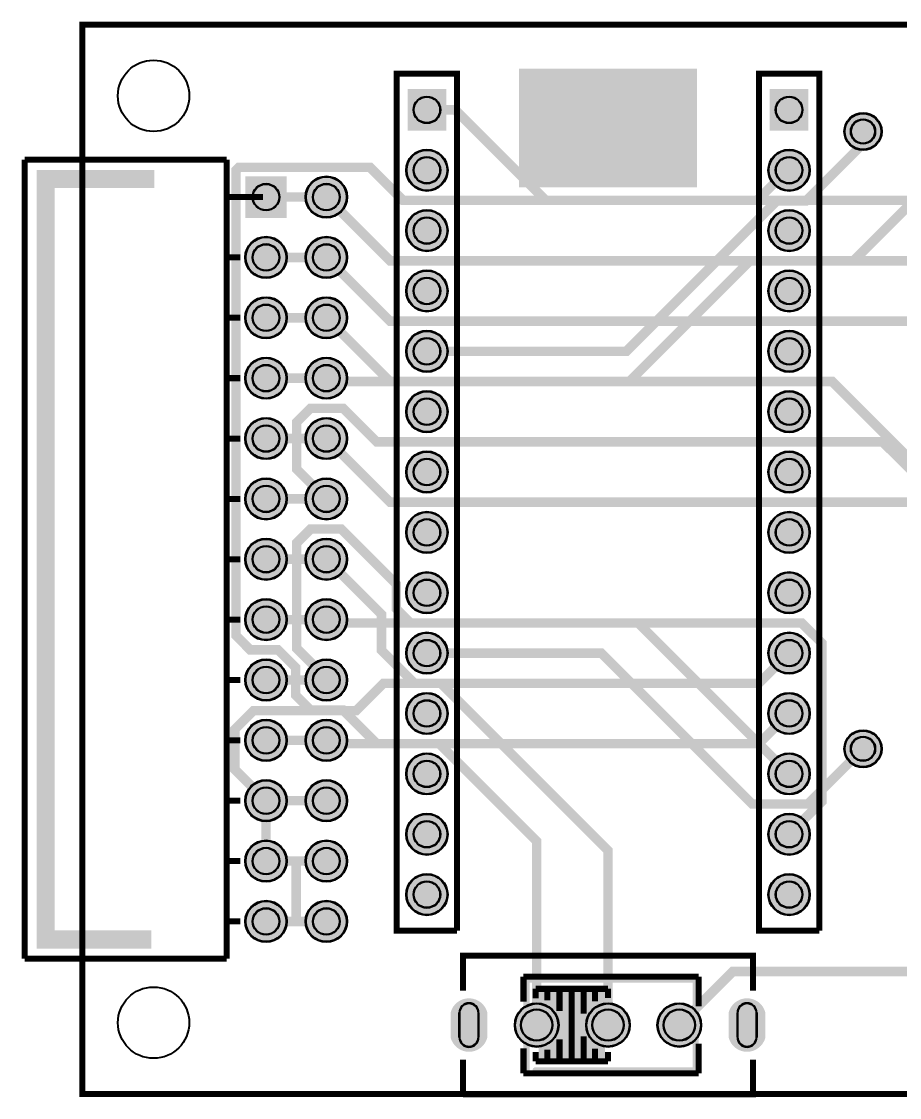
# Model space of a CAD drawing. Header units: millimetres. Extents: x -2.6 to 90.1, y 8.7 to 60.1.
# Drawn here: x -2.56 to 34.38, y 14.85 to 60.13 of the extents above; entities that cross this region are included whole.
import ezdxf

# ---------------------------------------------------------------- set-up
doc = ezdxf.new("R2010")
doc.units = ezdxf.units.MM
for name, color, linetype, true_color in [('BoardOutLine', 7, 'Continuous', 0xff00ff), ('BottomLayer', 7, 'Continuous', 0x0000ff), ('BottomSolderMaskLayer', 7, 'Continuous', 0xaa00ff), ('Document', 7, 'Continuous', 0xffffff), ('Multi-Layer', 7, 'Continuous', 0xc0c0c0), ('TopLayer', 7, 'Continuous', 0xff0000), ('TopSilkLayer', 7, 'Continuous', 0xffcc00), ('TopSolderMaskLayer', 7, 'Continuous', 0x800080)]:
    doc.layers.add(name, color=color, linetype=linetype, true_color=true_color)

msp = doc.modelspace()

# ---------------------------------------------------------------- hatches: boundary and pattern name
at = {"layer": 'BottomSolderMaskLayer'}
for points in [[(15.311, 57.287), (15.311, 55.533), (13.689, 55.533), (13.689, 57.287)], [(30.551, 57.287), (30.551, 55.533), (28.929, 55.533), (28.929, 57.287)], [(32.062, 55.5, 1), (33.637, 55.5, 1)], [(13.625, 53.87, 1), (15.376, 53.87, 1)], [(28.865, 53.87, 1), (30.616, 53.87, 1)], [(8.605, 53.615), (8.605, 51.865), (6.855, 51.865), (6.855, 53.615)], [(9.395, 52.74, 1), (11.145, 52.74, 1)], [(13.625, 51.33, 1), (15.376, 51.33, 1)], [(28.865, 51.33, 1), (30.616, 51.33, 1)], [(6.855, 50.2, 1), (8.605, 50.2, 1)], [(9.395, 50.2, 1), (11.145, 50.2, 1)], [(13.625, 48.79, 1), (15.376, 48.79, 1)], [(28.865, 48.79, 1), (30.616, 48.79, 1)], [(6.855, 47.66, 1), (8.605, 47.66, 1)], [(9.395, 47.66, 1), (11.145, 47.66, 1)], [(13.625, 46.25, 1), (15.376, 46.25, 1)], [(28.865, 46.25, 1), (30.616, 46.25, 1)], [(6.855, 45.12, 1), (8.605, 45.12, 1)], [(9.395, 45.12, 1), (11.145, 45.12, 1)], [(13.625, 43.71, 1), (15.376, 43.71, 1)], [(28.865, 43.71, 1), (30.616, 43.71, 1)], [(6.855, 42.58, 1), (8.605, 42.58, 1)], [(9.395, 42.58, 1), (11.145, 42.58, 1)], [(13.625, 41.17, 1), (15.376, 41.17, 1)], [(28.865, 41.17, 1), (30.616, 41.17, 1)], [(6.855, 40.04, 1), (8.605, 40.04, 1)], [(9.395, 40.04, 1), (11.145, 40.04, 1)], [(13.625, 38.63, 1), (15.376, 38.63, 1)], [(28.865, 38.63, 1), (30.616, 38.63, 1)], [(6.855, 37.5, 1), (8.605, 37.5, 1)], [(9.395, 37.5, 1), (11.145, 37.5, 1)], [(13.625, 36.09, 1), (15.376, 36.09, 1)], [(28.865, 36.09, 1), (30.616, 36.09, 1)], [(6.855, 34.96, 1), (8.605, 34.96, 1)], [(9.395, 34.96, 1), (11.145, 34.96, 1)], [(13.625, 33.55, 1), (15.376, 33.55, 1)], [(28.865, 33.55, 1), (30.616, 33.55, 1)], [(6.855, 32.42, 1), (8.605, 32.42, 1)], [(9.395, 32.42, 1), (11.145, 32.42, 1)], [(13.625, 31.01, 1), (15.376, 31.01, 1)], [(28.865, 31.01, 1), (30.616, 31.01, 1)], [(6.855, 29.88, 1), (8.605, 29.88, 1)], [(9.395, 29.88, 1), (11.145, 29.88, 1)], [(32.062, 29.525, 1), (33.637, 29.525, 1)], [(13.625, 28.47, 1), (15.376, 28.47, 1)], [(28.865, 28.47, 1), (30.616, 28.47, 1)], [(6.855, 27.34, 1), (8.605, 27.34, 1)], [(9.395, 27.34, 1), (11.145, 27.34, 1)], [(13.625, 25.93, 1), (15.376, 25.93, 1)], [(28.865, 25.93, 1), (30.616, 25.93, 1)], [(6.855, 24.8, 1), (8.605, 24.8, 1)], [(9.395, 24.8, 1), (11.145, 24.8, 1)], [(13.625, 23.39, 1), (15.376, 23.39, 1)], [(28.865, 23.39, 1), (30.616, 23.39, 1)], [(6.855, 22.26, 1), (8.605, 22.26, 1)], [(9.395, 22.26, 1), (11.145, 22.26, 1)], [(17.045, 17.383, -0.785398), (15.495, 17.383), (15.495, 18.417, -0.785398), (17.045, 18.417)], [(28.746, 17.383, -0.785398), (27.195, 17.383), (27.195, 18.417, -0.785398), (28.746, 18.417)], [(18.195, 17.9, 1), (20.046, 17.9, 1)], [(21.195, 17.9, 1), (23.046, 17.9, 1)], [(24.195, 17.9, 1), (26.046, 17.9, 1)]]:
    msp.add_hatch(color=256, dxfattribs=at).paths.add_polyline_path(points)
at = {"layer": 'Document'}
for points in [[(2.904, 21.117), (-1.922, 21.117), (-1.922, 53.883), (3.031, 53.883), (3.031, 53.121), (-1.16, 53.121), (-1.16, 21.879), (2.904, 21.879)], [(18.564, 15.995), (18.564, 19.805), (18.565, 19.822), (18.568, 19.838), (18.574, 19.854), (18.581, 19.869), (18.59, 19.882), (18.601, 19.895), (18.614, 19.906), (18.628, 19.915), (18.642, 19.922), (18.658, 19.928), (18.674, 19.931), (18.691, 19.932), (25.803, 19.932), (25.82, 19.931), (25.836, 19.928), (25.852, 19.922), (25.867, 19.915), (25.88, 19.906), (25.893, 19.895), (25.904, 19.882), (25.913, 19.869), (25.92, 19.854), (25.926, 19.838), (25.929, 19.822), (25.93, 19.805), (25.93, 15.995), (25.929, 15.978), (25.926, 15.962), (25.92, 15.946), (25.913, 15.931), (25.904, 15.918), (25.893, 15.905), (25.88, 15.894), (25.867, 15.885), (25.852, 15.878), (25.836, 15.872), (25.82, 15.869), (25.803, 15.868), (19.072, 15.868), (19.055, 15.869), (19.039, 15.872), (19.023, 15.878), (19.009, 15.885), (18.995, 15.894), (18.982, 15.905), (18.971, 15.918), (18.962, 15.931), (18.955, 15.946), (18.949, 15.962), (18.946, 15.978), (18.945, 15.995), (18.946, 16.012), (18.949, 16.028), (18.955, 16.044), (18.962, 16.058), (18.971, 16.072), (18.982, 16.085), (18.995, 16.096), (19.009, 16.105), (19.023, 16.112), (19.039, 16.118), (19.055, 16.121), (19.072, 16.122), (25.676, 16.122), (25.676, 19.678), (18.818, 19.678), (18.818, 15.995), (18.817, 15.978), (18.814, 15.962), (18.808, 15.946), (18.801, 15.931), (18.792, 15.918), (18.781, 15.905), (18.768, 15.894), (18.755, 15.885), (18.74, 15.878), (18.724, 15.872), (18.708, 15.869), (18.691, 15.868), (18.674, 15.869), (18.658, 15.872), (18.642, 15.878), (18.628, 15.885), (18.614, 15.894), (18.601, 15.905), (18.59, 15.918), (18.581, 15.931), (18.574, 15.946), (18.568, 15.962), (18.565, 15.978), (18.564, 15.995)], [(21.993, 19.297), (21.993, 16.503), (19.199, 16.503), (19.199, 19.297), (21.993, 19.297)]]:
    msp.add_hatch(color=256, dxfattribs=at).paths.add_polyline_path(points)
at = {"layer": 'Multi-Layer'}
for points in [[(15.287, 57.26), (15.287, 55.56), (13.713, 55.56), (13.713, 57.26)], [(30.527, 57.26), (30.527, 55.56), (28.953, 55.56), (28.953, 57.26)], [(32.088, 55.5, 1), (33.612, 55.5, 1)], [(13.65, 53.87, 1), (15.35, 53.87, 1)], [(28.89, 53.87, 1), (30.59, 53.87, 1)], [(8.58, 53.59), (8.58, 51.89), (6.88, 51.89), (6.88, 53.59)], [(9.42, 52.74, 1), (11.12, 52.74, 1)], [(13.65, 51.33, 1), (15.35, 51.33, 1)], [(28.89, 51.33, 1), (30.59, 51.33, 1)], [(6.88, 50.2, 1), (8.58, 50.2, 1)], [(9.42, 50.2, 1), (11.12, 50.2, 1)], [(13.65, 48.79, 1), (15.35, 48.79, 1)], [(28.89, 48.79, 1), (30.59, 48.79, 1)], [(6.88, 47.66, 1), (8.58, 47.66, 1)], [(9.42, 47.66, 1), (11.12, 47.66, 1)], [(13.65, 46.25, 1), (15.35, 46.25, 1)], [(28.89, 46.25, 1), (30.59, 46.25, 1)], [(6.88, 45.12, 1), (8.58, 45.12, 1)], [(9.42, 45.12, 1), (11.12, 45.12, 1)], [(13.65, 43.71, 1), (15.35, 43.71, 1)], [(28.89, 43.71, 1), (30.59, 43.71, 1)], [(6.88, 42.58, 1), (8.58, 42.58, 1)], [(9.42, 42.58, 1), (11.12, 42.58, 1)], [(13.65, 41.17, 1), (15.35, 41.17, 1)], [(28.89, 41.17, 1), (30.59, 41.17, 1)], [(6.88, 40.04, 1), (8.58, 40.04, 1)], [(9.42, 40.04, 1), (11.12, 40.04, 1)], [(13.65, 38.63, 1), (15.35, 38.63, 1)], [(28.89, 38.63, 1), (30.59, 38.63, 1)], [(6.88, 37.5, 1), (8.58, 37.5, 1)], [(9.42, 37.5, 1), (11.12, 37.5, 1)], [(13.65, 36.09, 1), (15.35, 36.09, 1)], [(28.89, 36.09, 1), (30.59, 36.09, 1)], [(6.88, 34.96, 1), (8.58, 34.96, 1)], [(9.42, 34.96, 1), (11.12, 34.96, 1)], [(13.65, 33.55, 1), (15.35, 33.55, 1)], [(28.89, 33.55, 1), (30.59, 33.55, 1)], [(6.88, 32.42, 1), (8.58, 32.42, 1)], [(9.42, 32.42, 1), (11.12, 32.42, 1)], [(13.65, 31.01, 1), (15.35, 31.01, 1)], [(28.89, 31.01, 1), (30.59, 31.01, 1)], [(6.88, 29.88, 1), (8.58, 29.88, 1)], [(9.42, 29.88, 1), (11.12, 29.88, 1)], [(32.088, 29.525, 1), (33.612, 29.525, 1)], [(13.65, 28.47, 1), (15.35, 28.47, 1)], [(28.89, 28.47, 1), (30.59, 28.47, 1)], [(6.88, 27.34, 1), (8.58, 27.34, 1)], [(9.42, 27.34, 1), (11.12, 27.34, 1)], [(13.65, 25.93, 1), (15.35, 25.93, 1)], [(28.89, 25.93, 1), (30.59, 25.93, 1)], [(6.88, 24.8, 1), (8.58, 24.8, 1)], [(9.42, 24.8, 1), (11.12, 24.8, 1)], [(13.65, 23.39, 1), (15.35, 23.39, 1)], [(28.89, 23.39, 1), (30.59, 23.39, 1)], [(6.88, 22.26, 1), (8.58, 22.26, 1)], [(9.42, 22.26, 1), (11.12, 22.26, 1)], [(17.02, 17.4, -0.785398), (15.52, 17.4), (15.52, 18.4, -0.785398), (17.02, 18.4)], [(18.22, 17.9, 1), (20.02, 17.9, 1)], [(21.22, 17.9, 1), (23.02, 17.9, 1)], [(24.22, 17.9, 1), (26.02, 17.9, 1)], [(28.72, 17.4, -0.785398), (27.22, 17.4), (27.22, 18.4, -0.785398), (28.72, 18.4)]]:
    msp.add_hatch(color=256, dxfattribs=at).paths.add_polyline_path(points)
at = {"layer": 'TopSilkLayer'}
msp.add_hatch(color=256, dxfattribs=at).paths.add_polyline_path([(18.37, 58.15), (25.87, 58.15), (25.87, 53.15), (18.37, 53.15), (18.37, 58.15)])
at = {"layer": 'TopSolderMaskLayer'}
for points in [[(15.311, 57.287), (15.311, 55.533), (13.689, 55.533), (13.689, 57.287)], [(30.551, 57.287), (30.551, 55.533), (28.929, 55.533), (28.929, 57.287)], [(32.062, 55.5, 1), (33.637, 55.5, 1)], [(13.625, 53.87, 1), (15.376, 53.87, 1)], [(28.865, 53.87, 1), (30.616, 53.87, 1)], [(8.605, 53.615), (8.605, 51.865), (6.855, 51.865), (6.855, 53.615)], [(9.395, 52.74, 1), (11.145, 52.74, 1)], [(13.625, 51.33, 1), (15.376, 51.33, 1)], [(28.865, 51.33, 1), (30.616, 51.33, 1)], [(6.855, 50.2, 1), (8.605, 50.2, 1)], [(9.395, 50.2, 1), (11.145, 50.2, 1)], [(13.625, 48.79, 1), (15.376, 48.79, 1)], [(28.865, 48.79, 1), (30.616, 48.79, 1)], [(6.855, 47.66, 1), (8.605, 47.66, 1)], [(9.395, 47.66, 1), (11.145, 47.66, 1)], [(13.625, 46.25, 1), (15.376, 46.25, 1)], [(28.865, 46.25, 1), (30.616, 46.25, 1)], [(6.855, 45.12, 1), (8.605, 45.12, 1)], [(9.395, 45.12, 1), (11.145, 45.12, 1)], [(13.625, 43.71, 1), (15.376, 43.71, 1)], [(28.865, 43.71, 1), (30.616, 43.71, 1)], [(6.855, 42.58, 1), (8.605, 42.58, 1)], [(9.395, 42.58, 1), (11.145, 42.58, 1)], [(13.625, 41.17, 1), (15.376, 41.17, 1)], [(28.865, 41.17, 1), (30.616, 41.17, 1)], [(6.855, 40.04, 1), (8.605, 40.04, 1)], [(9.395, 40.04, 1), (11.145, 40.04, 1)], [(13.625, 38.63, 1), (15.376, 38.63, 1)], [(28.865, 38.63, 1), (30.616, 38.63, 1)], [(6.855, 37.5, 1), (8.605, 37.5, 1)], [(9.395, 37.5, 1), (11.145, 37.5, 1)], [(13.625, 36.09, 1), (15.376, 36.09, 1)], [(28.865, 36.09, 1), (30.616, 36.09, 1)], [(6.855, 34.96, 1), (8.605, 34.96, 1)], [(9.395, 34.96, 1), (11.145, 34.96, 1)], [(13.625, 33.55, 1), (15.376, 33.55, 1)], [(28.865, 33.55, 1), (30.616, 33.55, 1)], [(6.855, 32.42, 1), (8.605, 32.42, 1)], [(9.395, 32.42, 1), (11.145, 32.42, 1)], [(13.625, 31.01, 1), (15.376, 31.01, 1)], [(28.865, 31.01, 1), (30.616, 31.01, 1)], [(6.855, 29.88, 1), (8.605, 29.88, 1)], [(9.395, 29.88, 1), (11.145, 29.88, 1)], [(32.062, 29.525, 1), (33.637, 29.525, 1)], [(13.625, 28.47, 1), (15.376, 28.47, 1)], [(28.865, 28.47, 1), (30.616, 28.47, 1)], [(6.855, 27.34, 1), (8.605, 27.34, 1)], [(9.395, 27.34, 1), (11.145, 27.34, 1)], [(13.625, 25.93, 1), (15.376, 25.93, 1)], [(28.865, 25.93, 1), (30.616, 25.93, 1)], [(6.855, 24.8, 1), (8.605, 24.8, 1)], [(9.395, 24.8, 1), (11.145, 24.8, 1)], [(13.625, 23.39, 1), (15.376, 23.39, 1)], [(28.865, 23.39, 1), (30.616, 23.39, 1)], [(6.855, 22.26, 1), (8.605, 22.26, 1)], [(9.395, 22.26, 1), (11.145, 22.26, 1)], [(17.045, 17.383, -0.785398), (15.495, 17.383), (15.495, 18.417, -0.785398), (17.045, 18.417)], [(28.746, 17.383, -0.785398), (27.195, 17.383), (27.195, 18.417, -0.785398), (28.746, 18.417)], [(18.195, 17.9, 1), (20.046, 17.9, 1)], [(21.195, 17.9, 1), (23.046, 17.9, 1)], [(24.195, 17.9, 1), (26.046, 17.9, 1)]]:
    msp.add_hatch(color=256, dxfattribs=at).paths.add_polyline_path(points)

# ---------------------------------------------------------------- linework, layer by layer
at = {"layer": 'BoardOutLine', "const_width": 0.254}
msp.add_lwpolyline([(0, 60), (90, 60), (90, 15), (0, 15), (0, 60)], close=True, dxfattribs=at)
at = {"layer": 'BottomLayer', "const_width": 0.4}
for points in [[(10.27, 45.12), (10.41, 44.98), (23.016, 44.98), (28.096, 50.06), (32.452, 50.06), (39.135, 56.743), (57.347, 56.743), (60.22, 53.87)], [(14.5, 46.25), (22.891, 46.25), (29.222, 52.581), (30.452, 52.581), (32.85, 54.979), (32.85, 55.5)], [(29.74, 53.87), (29.661, 53.87), (28.391, 52.6), (13.498, 52.6), (12.107, 53.992), (6.595, 53.992), (6.468, 53.864), (6.468, 34.287), (7.064, 33.69), (8.229, 33.69), (8.981, 32.938), (8.981, 31.774), (9.606, 31.15), (10.976, 31.15), (12.386, 29.74), (15.018, 29.74), (19.12, 25.638), (19.12, 17.9)], [(60.22, 36.09), (58.289, 34.158), (53.385, 34.158), (53.085, 34.458), (52.003, 34.458), (51.703, 34.158), (45.568, 34.158), (38.828, 40.898), (35.215, 40.898), (33.673, 42.44), (12.386, 42.44), (10.976, 43.85), (9.606, 43.85), (9.019, 43.263), (9.019, 41.291), (10.27, 40.04)], [(60.22, 33.55), (53.143, 33.55), (52.836, 33.856), (52.251, 33.856), (51.945, 33.55), (45.326, 33.55), (38.976, 39.9), (12.95, 39.9), (10.27, 42.58)], [(10.27, 32.42), (10.27, 32.499), (9.019, 33.751), (9.019, 38.183), (9.606, 38.77), (10.892, 38.77), (13.211, 36.451), (13.211, 35.421), (13.812, 34.82), (23.39, 34.82), (29.74, 28.47)], [(10.27, 37.5), (12.591, 35.179), (12.591, 33.67), (13.98, 32.28), (15.087, 32.28), (22.12, 25.247), (22.12, 17.9)], [(14.5, 33.55), (21.838, 33.55), (28.188, 27.2), (30.525, 27.2), (32.85, 29.525)], [(7.73, 27.34), (7.73, 24.8)]]:
    msp.add_lwpolyline(points, dxfattribs=at)
at = {"layer": 'BottomSolderMaskLayer'}
for points in [[(15.862, 18.417), (15.862, 17.383)], [(16.678, 18.417), (16.678, 17.383)], [(27.562, 18.417), (27.562, 17.383)], [(28.378, 18.417), (28.378, 17.383)]]:
    msp.add_lwpolyline(points, close=True, dxfattribs=at)
for centre, radius in [((14.5, 56.41), 0.566), ((29.74, 56.41), 0.566), ((32.85, 55.5), 0.787), ((32.85, 55.5), 0.517), ((14.5, 53.87), 0.875), ((14.5, 53.87), 0.566), ((29.74, 53.87), 0.875), ((29.74, 53.87), 0.566), ((10.27, 52.74), 0.875), ((7.73, 52.74), 0.566), ((10.27, 52.74), 0.566), ((14.5, 51.33), 0.875), ((29.74, 51.33), 0.875), ((14.5, 51.33), 0.566), ((29.74, 51.33), 0.566), ((7.73, 50.2), 0.875), ((7.73, 50.2), 0.566), ((10.27, 50.2), 0.875), ((10.27, 50.2), 0.566), ((14.5, 48.79), 0.875), ((14.5, 48.79), 0.566), ((29.74, 48.79), 0.875), ((29.74, 48.79), 0.566), ((7.73, 47.66), 0.875), ((10.27, 47.66), 0.875), ((7.73, 47.66), 0.566), ((10.27, 47.66), 0.566), ((14.5, 46.25), 0.875), ((29.74, 46.25), 0.875), ((14.5, 46.25), 0.566), ((29.74, 46.25), 0.566), ((7.73, 45.12), 0.875), ((10.27, 45.12), 0.875), ((7.73, 45.12), 0.566), ((10.27, 45.12), 0.566), ((14.5, 43.71), 0.875), ((29.74, 43.71), 0.875), ((14.5, 43.71), 0.566), ((29.74, 43.71), 0.566), ((7.73, 42.58), 0.875), ((7.73, 42.58), 0.566), ((10.27, 42.58), 0.875), ((10.27, 42.58), 0.566), ((14.5, 41.17), 0.875), ((14.5, 41.17), 0.566), ((29.74, 41.17), 0.875), ((29.74, 41.17), 0.566), ((7.73, 40.04), 0.875), ((10.27, 40.04), 0.875), ((7.73, 40.04), 0.566), ((10.27, 40.04), 0.566), ((14.5, 38.63), 0.875), ((29.74, 38.63), 0.875), ((14.5, 38.63), 0.566), ((29.74, 38.63), 0.566), ((7.73, 37.5), 0.875), ((7.73, 37.5), 0.566), ((10.27, 37.5), 0.875), ((10.27, 37.5), 0.566), ((14.5, 36.09), 0.875), ((29.74, 36.09), 0.875), ((14.5, 36.09), 0.566), ((29.74, 36.09), 0.566), ((7.73, 34.96), 0.875), ((10.27, 34.96), 0.875), ((7.73, 34.96), 0.566), ((10.27, 34.96), 0.566), ((14.5, 33.55), 0.875), ((29.74, 33.55), 0.875), ((14.5, 33.55), 0.566), ((29.74, 33.55), 0.566), ((7.73, 32.42), 0.875), ((10.27, 32.42), 0.875), ((7.73, 32.42), 0.566), ((10.27, 32.42), 0.566), ((14.5, 31.01), 0.875), ((29.74, 31.01), 0.875), ((14.5, 31.01), 0.566), ((29.74, 31.01), 0.566), ((7.73, 29.88), 0.875), ((7.73, 29.88), 0.566), ((10.27, 29.88), 0.875), ((10.27, 29.88), 0.566), ((32.85, 29.525), 0.787), ((32.85, 29.525), 0.517), ((14.5, 28.47), 0.875), ((14.5, 28.47), 0.566), ((29.74, 28.47), 0.875), ((29.74, 28.47), 0.566), ((7.73, 27.34), 0.875), ((10.27, 27.34), 0.875), ((7.73, 27.34), 0.566), ((10.27, 27.34), 0.566), ((14.5, 25.93), 0.875), ((29.74, 25.93), 0.875), ((14.5, 25.93), 0.566), ((29.74, 25.93), 0.566), ((7.73, 24.8), 0.875), ((7.73, 24.8), 0.566), ((10.27, 24.8), 0.875), ((10.27, 24.8), 0.566), ((14.5, 23.39), 0.875), ((29.74, 23.39), 0.875), ((14.5, 23.39), 0.566), ((29.74, 23.39), 0.566), ((7.73, 22.26), 0.875), ((10.27, 22.26), 0.875), ((7.73, 22.26), 0.566), ((10.27, 22.26), 0.566), ((19.12, 17.9), 0.925), ((19.12, 17.9), 0.668), ((22.12, 17.9), 0.925), ((22.12, 17.9), 0.668), ((25.12, 17.9), 0.925), ((25.12, 17.9), 0.668)]:
    msp.add_circle(centre, radius, dxfattribs=at)
for centre, start, end in [((16.27, 18.417), 360, 180), ((27.97, 18.417), 360, 180), ((16.27, 17.383), 180, 360), ((27.97, 17.383), 180, 360)]:
    msp.add_arc(centre, 0.408, start, end, dxfattribs=at)
at = {"layer": 'Multi-Layer'}
for points in [[(15.87, 18.4), (15.87, 17.4)], [(16.67, 18.4), (16.67, 17.4)], [(27.57, 18.4), (27.57, 17.4)], [(28.37, 18.4), (28.37, 17.4)]]:
    msp.add_lwpolyline(points, close=True, dxfattribs=at)
for centre, radius in [((3, 57), 1.5), ((14.5, 56.41), 0.55), ((29.74, 56.41), 0.55), ((32.85, 55.5), 0.762), ((32.85, 55.5), 0.5), ((14.5, 53.87), 0.85), ((14.5, 53.87), 0.55), ((29.74, 53.87), 0.85), ((29.74, 53.87), 0.55), ((10.27, 52.74), 0.85), ((7.73, 52.74), 0.55), ((10.27, 52.74), 0.55), ((14.5, 51.33), 0.85), ((29.74, 51.33), 0.85), ((14.5, 51.33), 0.55), ((29.74, 51.33), 0.55), ((7.73, 50.2), 0.85), ((7.73, 50.2), 0.55), ((10.27, 50.2), 0.85), ((10.27, 50.2), 0.55), ((14.5, 48.79), 0.85), ((29.74, 48.79), 0.85), ((14.5, 48.79), 0.55), ((29.74, 48.79), 0.55), ((7.73, 47.66), 0.85), ((10.27, 47.66), 0.85), ((7.73, 47.66), 0.55), ((10.27, 47.66), 0.55), ((14.5, 46.25), 0.85), ((29.74, 46.25), 0.85), ((14.5, 46.25), 0.55), ((29.74, 46.25), 0.55), ((7.73, 45.12), 0.85), ((10.27, 45.12), 0.85), ((7.73, 45.12), 0.55), ((10.27, 45.12), 0.55), ((14.5, 43.71), 0.85), ((29.74, 43.71), 0.85), ((14.5, 43.71), 0.55), ((29.74, 43.71), 0.55), ((7.73, 42.58), 0.85), ((7.73, 42.58), 0.55), ((10.27, 42.58), 0.85), ((10.27, 42.58), 0.55), ((14.5, 41.17), 0.85), ((14.5, 41.17), 0.55), ((29.74, 41.17), 0.85), ((29.74, 41.17), 0.55), ((7.73, 40.04), 0.85), ((10.27, 40.04), 0.85), ((7.73, 40.04), 0.55), ((10.27, 40.04), 0.55), ((14.5, 38.63), 0.85), ((29.74, 38.63), 0.85), ((14.5, 38.63), 0.55), ((29.74, 38.63), 0.55), ((7.73, 37.5), 0.85), ((7.73, 37.5), 0.55), ((10.27, 37.5), 0.85), ((10.27, 37.5), 0.55), ((14.5, 36.09), 0.85), ((29.74, 36.09), 0.85), ((14.5, 36.09), 0.55), ((29.74, 36.09), 0.55), ((7.73, 34.96), 0.85), ((10.27, 34.96), 0.85), ((7.73, 34.96), 0.55), ((10.27, 34.96), 0.55), ((14.5, 33.55), 0.85), ((14.5, 33.55), 0.55), ((29.74, 33.55), 0.85), ((29.74, 33.55), 0.55), ((7.73, 32.42), 0.85), ((10.27, 32.42), 0.85), ((7.73, 32.42), 0.55), ((10.27, 32.42), 0.55), ((14.5, 31.01), 0.85), ((29.74, 31.01), 0.85), ((14.5, 31.01), 0.55), ((29.74, 31.01), 0.55), ((7.73, 29.88), 0.85), ((7.73, 29.88), 0.55), ((10.27, 29.88), 0.85), ((10.27, 29.88), 0.55), ((32.85, 29.525), 0.762), ((32.85, 29.525), 0.5), ((14.5, 28.47), 0.85), ((14.5, 28.47), 0.55), ((29.74, 28.47), 0.85), ((29.74, 28.47), 0.55), ((7.73, 27.34), 0.85), ((10.27, 27.34), 0.85), ((7.73, 27.34), 0.55), ((10.27, 27.34), 0.55), ((14.5, 25.93), 0.85), ((29.74, 25.93), 0.85), ((14.5, 25.93), 0.55), ((29.74, 25.93), 0.55), ((7.73, 24.8), 0.85), ((10.27, 24.8), 0.85), ((7.73, 24.8), 0.55), ((10.27, 24.8), 0.55), ((14.5, 23.39), 0.85), ((29.74, 23.39), 0.85), ((14.5, 23.39), 0.55), ((29.74, 23.39), 0.55), ((7.73, 22.26), 0.85), ((10.27, 22.26), 0.85), ((7.73, 22.26), 0.55), ((10.27, 22.26), 0.55), ((3, 18), 1.5), ((19.12, 17.9), 0.9), ((22.12, 17.9), 0.9), ((25.12, 17.9), 0.9), ((19.12, 17.9), 0.65), ((22.12, 17.9), 0.65), ((25.12, 17.9), 0.65)]:
    msp.add_circle(centre, radius, dxfattribs=at)
for centre, start, end in [((16.27, 18.4), 360, 180), ((27.97, 18.4), 360, 180), ((16.27, 17.4), 180, 360), ((27.97, 17.4), 180, 360)]:
    msp.add_arc(centre, 0.4, start, end, dxfattribs=at)
at = {"layer": 'TopLayer', "const_width": 0.4}
for points in [[(14.5, 56.41), (15.688, 56.41)], [(15.688, 56.41), (19.498, 52.6), (38, 52.6)], [(7.73, 52.74), (10.27, 52.74)], [(10.27, 52.74), (12.95, 50.06), (44.028, 50.06), (45.298, 48.79), (60.22, 48.79)], [(7.73, 50.2), (10.27, 50.2)], [(10.27, 50.2), (12.95, 47.52), (60.862, 47.52), (61.509, 48.167), (61.509, 50.041)], [(7.73, 47.66), (10.27, 47.66)], [(10.27, 47.66), (12.95, 44.98), (31.553, 44.98), (45.523, 31.01), (60.22, 31.01)], [(7.73, 45.12), (10.27, 45.12)], [(7.73, 42.58), (10.27, 42.58)], [(7.73, 40.04), (10.27, 40.04)], [(7.73, 37.5), (10.27, 37.5)], [(7.73, 34.96), (10.27, 34.96)], [(29.74, 25.93), (31.12, 27.31), (31.12, 33.969), (30.268, 34.82), (10.41, 34.82), (10.27, 34.96)], [(7.73, 27.34), (6.419, 28.651), (6.419, 30.345), (7.206, 31.131), (11.526, 31.131), (12.674, 32.28), (28.47, 32.28), (29.74, 33.55)], [(7.73, 32.42), (10.27, 32.42)], [(10.27, 29.88), (10.41, 29.74), (28.47, 29.74), (29.74, 31.01)], [(7.73, 29.88), (10.27, 29.88)], [(10.27, 27.34), (7.73, 27.34)], [(7.73, 24.8), (9, 24.8)], [(9, 24.8), (9, 22.26)], [(9, 24.8), (10.27, 24.8)], [(25.12, 17.9), (27.372, 20.151), (49.691, 20.151), (53.34, 23.8)], [(7.73, 22.26), (9, 22.26)], [(9, 22.26), (10.27, 22.26)]]:
    msp.add_lwpolyline(points, dxfattribs=at)
at = {"layer": 'TopSilkLayer', "const_width": 0.254}
for points in [[(14.5, 57.934), (13.23, 57.934), (13.23, 21.866), (15.77, 21.866)], [(15.77, 21.866), (15.77, 57.934), (14.5, 57.934)], [(29.74, 57.934), (28.47, 57.934), (28.47, 21.866), (31.01, 21.866)], [(31.01, 21.866), (31.01, 57.934), (29.74, 57.934)], [(-2.43, 54.31), (6.07, 54.31)], [(-2.43, 54.31), (-2.43, 20.69)], [(6.07, 54.31), (6.07, 20.69)], [(7.603, 52.74), (6.07, 52.74)], [(6.649, 50.2), (6.07, 50.2)], [(6.649, 47.66), (6.07, 47.66)], [(6.649, 45.12), (6.07, 45.12)], [(6.649, 42.58), (6.07, 42.58)], [(6.649, 40.04), (6.07, 40.04)], [(6.649, 37.5), (6.07, 37.5)], [(6.649, 34.96), (6.07, 34.96)], [(6.649, 32.42), (6.07, 32.42)], [(6.649, 29.88), (6.07, 29.88)], [(6.649, 27.34), (6.07, 27.34)], [(6.649, 24.8), (6.07, 24.8)], [(6.649, 22.26), (6.07, 22.26)], [(16.024, 19.35), (16.024, 20.821), (28.216, 20.821), (28.216, 19.35)], [(6.07, 20.69), (-2.43, 20.69)], [(18.564, 19.932), (25.93, 19.932)], [(18.564, 18.885), (18.564, 19.932)], [(25.93, 19.932), (25.93, 18.688)], [(19.072, 19.03), (19.072, 19.424)], [(19.072, 19.424), (22.12, 19.424)], [(19.571, 19.424), (19.571, 18.937)], [(20.079, 18.498), (20.079, 19.424)], [(20.596, 19.424), (20.596, 16.376)], [(21.095, 18.374), (21.095, 19.424)], [(21.577, 19.424), (21.577, 18.892)], [(22.12, 19.031), (22.12, 19.424)], [(20.079, 16.376), (20.079, 17.302)], [(21.095, 16.376), (21.095, 17.426)], [(25.93, 17.112), (25.93, 15.868)], [(18.564, 15.868), (18.564, 16.915)], [(19.072, 16.376), (19.072, 16.77)], [(19.571, 16.863), (19.571, 16.376)], [(21.577, 16.908), (21.577, 16.376)], [(22.12, 16.376), (22.12, 16.769)], [(28.216, 16.45), (28.216, 14.979), (16.024, 14.979)], [(16.024, 14.979), (16.024, 16.45)], [(22.12, 16.376), (19.072, 16.376)], [(25.93, 15.868), (18.564, 15.868)]]:
    msp.add_lwpolyline(points, dxfattribs=at)
at = {"layer": 'TopSolderMaskLayer'}
for points in [[(15.862, 18.417), (15.862, 17.383)], [(16.678, 18.417), (16.678, 17.383)], [(27.562, 18.417), (27.562, 17.383)], [(28.378, 18.417), (28.378, 17.383)]]:
    msp.add_lwpolyline(points, close=True, dxfattribs=at)
for centre, radius in [((14.5, 56.41), 0.566), ((29.74, 56.41), 0.566), ((32.85, 55.5), 0.787), ((32.85, 55.5), 0.517), ((14.5, 53.87), 0.875), ((14.5, 53.87), 0.566), ((29.74, 53.87), 0.875), ((29.74, 53.87), 0.566), ((10.27, 52.74), 0.875), ((7.73, 52.74), 0.566), ((10.27, 52.74), 0.566), ((14.5, 51.33), 0.875), ((29.74, 51.33), 0.875), ((14.5, 51.33), 0.566), ((29.74, 51.33), 0.566), ((7.73, 50.2), 0.875), ((7.73, 50.2), 0.566), ((10.27, 50.2), 0.875), ((10.27, 50.2), 0.566), ((14.5, 48.79), 0.875), ((14.5, 48.79), 0.566), ((29.74, 48.79), 0.875), ((29.74, 48.79), 0.566), ((7.73, 47.66), 0.875), ((10.27, 47.66), 0.875), ((7.73, 47.66), 0.566), ((10.27, 47.66), 0.566), ((14.5, 46.25), 0.875), ((29.74, 46.25), 0.875), ((14.5, 46.25), 0.566), ((29.74, 46.25), 0.566), ((7.73, 45.12), 0.875), ((10.27, 45.12), 0.875), ((7.73, 45.12), 0.566), ((10.27, 45.12), 0.566), ((14.5, 43.71), 0.875), ((29.74, 43.71), 0.875), ((14.5, 43.71), 0.566), ((29.74, 43.71), 0.566), ((7.73, 42.58), 0.875), ((7.73, 42.58), 0.566), ((10.27, 42.58), 0.875), ((10.27, 42.58), 0.566), ((14.5, 41.17), 0.875), ((14.5, 41.17), 0.566), ((29.74, 41.17), 0.875), ((29.74, 41.17), 0.566), ((7.73, 40.04), 0.875), ((10.27, 40.04), 0.875), ((7.73, 40.04), 0.566), ((10.27, 40.04), 0.566), ((14.5, 38.63), 0.875), ((29.74, 38.63), 0.875), ((14.5, 38.63), 0.566), ((29.74, 38.63), 0.566), ((7.73, 37.5), 0.875), ((7.73, 37.5), 0.566), ((10.27, 37.5), 0.875), ((10.27, 37.5), 0.566), ((14.5, 36.09), 0.875), ((29.74, 36.09), 0.875), ((14.5, 36.09), 0.566), ((29.74, 36.09), 0.566), ((7.73, 34.96), 0.875), ((10.27, 34.96), 0.875), ((7.73, 34.96), 0.566), ((10.27, 34.96), 0.566), ((14.5, 33.55), 0.875), ((29.74, 33.55), 0.875), ((14.5, 33.55), 0.566), ((29.74, 33.55), 0.566), ((7.73, 32.42), 0.875), ((10.27, 32.42), 0.875), ((7.73, 32.42), 0.566), ((10.27, 32.42), 0.566), ((14.5, 31.01), 0.875), ((29.74, 31.01), 0.875), ((14.5, 31.01), 0.566), ((29.74, 31.01), 0.566), ((7.73, 29.88), 0.875), ((7.73, 29.88), 0.566), ((10.27, 29.88), 0.875), ((10.27, 29.88), 0.566), ((32.85, 29.525), 0.787), ((32.85, 29.525), 0.517), ((14.5, 28.47), 0.875), ((14.5, 28.47), 0.566), ((29.74, 28.47), 0.875), ((29.74, 28.47), 0.566), ((7.73, 27.34), 0.875), ((10.27, 27.34), 0.875), ((7.73, 27.34), 0.566), ((10.27, 27.34), 0.566), ((14.5, 25.93), 0.875), ((29.74, 25.93), 0.875), ((14.5, 25.93), 0.566), ((29.74, 25.93), 0.566), ((7.73, 24.8), 0.875), ((7.73, 24.8), 0.566), ((10.27, 24.8), 0.875), ((10.27, 24.8), 0.566), ((14.5, 23.39), 0.875), ((29.74, 23.39), 0.875), ((14.5, 23.39), 0.566), ((29.74, 23.39), 0.566), ((7.73, 22.26), 0.875), ((10.27, 22.26), 0.875), ((7.73, 22.26), 0.566), ((10.27, 22.26), 0.566), ((19.12, 17.9), 0.925), ((19.12, 17.9), 0.668), ((22.12, 17.9), 0.925), ((22.12, 17.9), 0.668), ((25.12, 17.9), 0.925), ((25.12, 17.9), 0.668)]:
    msp.add_circle(centre, radius, dxfattribs=at)
for centre, start, end in [((16.27, 18.417), 360, 180), ((27.97, 18.417), 360, 180), ((16.27, 17.383), 180, 360), ((27.97, 17.383), 180, 360)]:
    msp.add_arc(centre, 0.408, start, end, dxfattribs=at)

doc.saveas('drawing.dxf')
